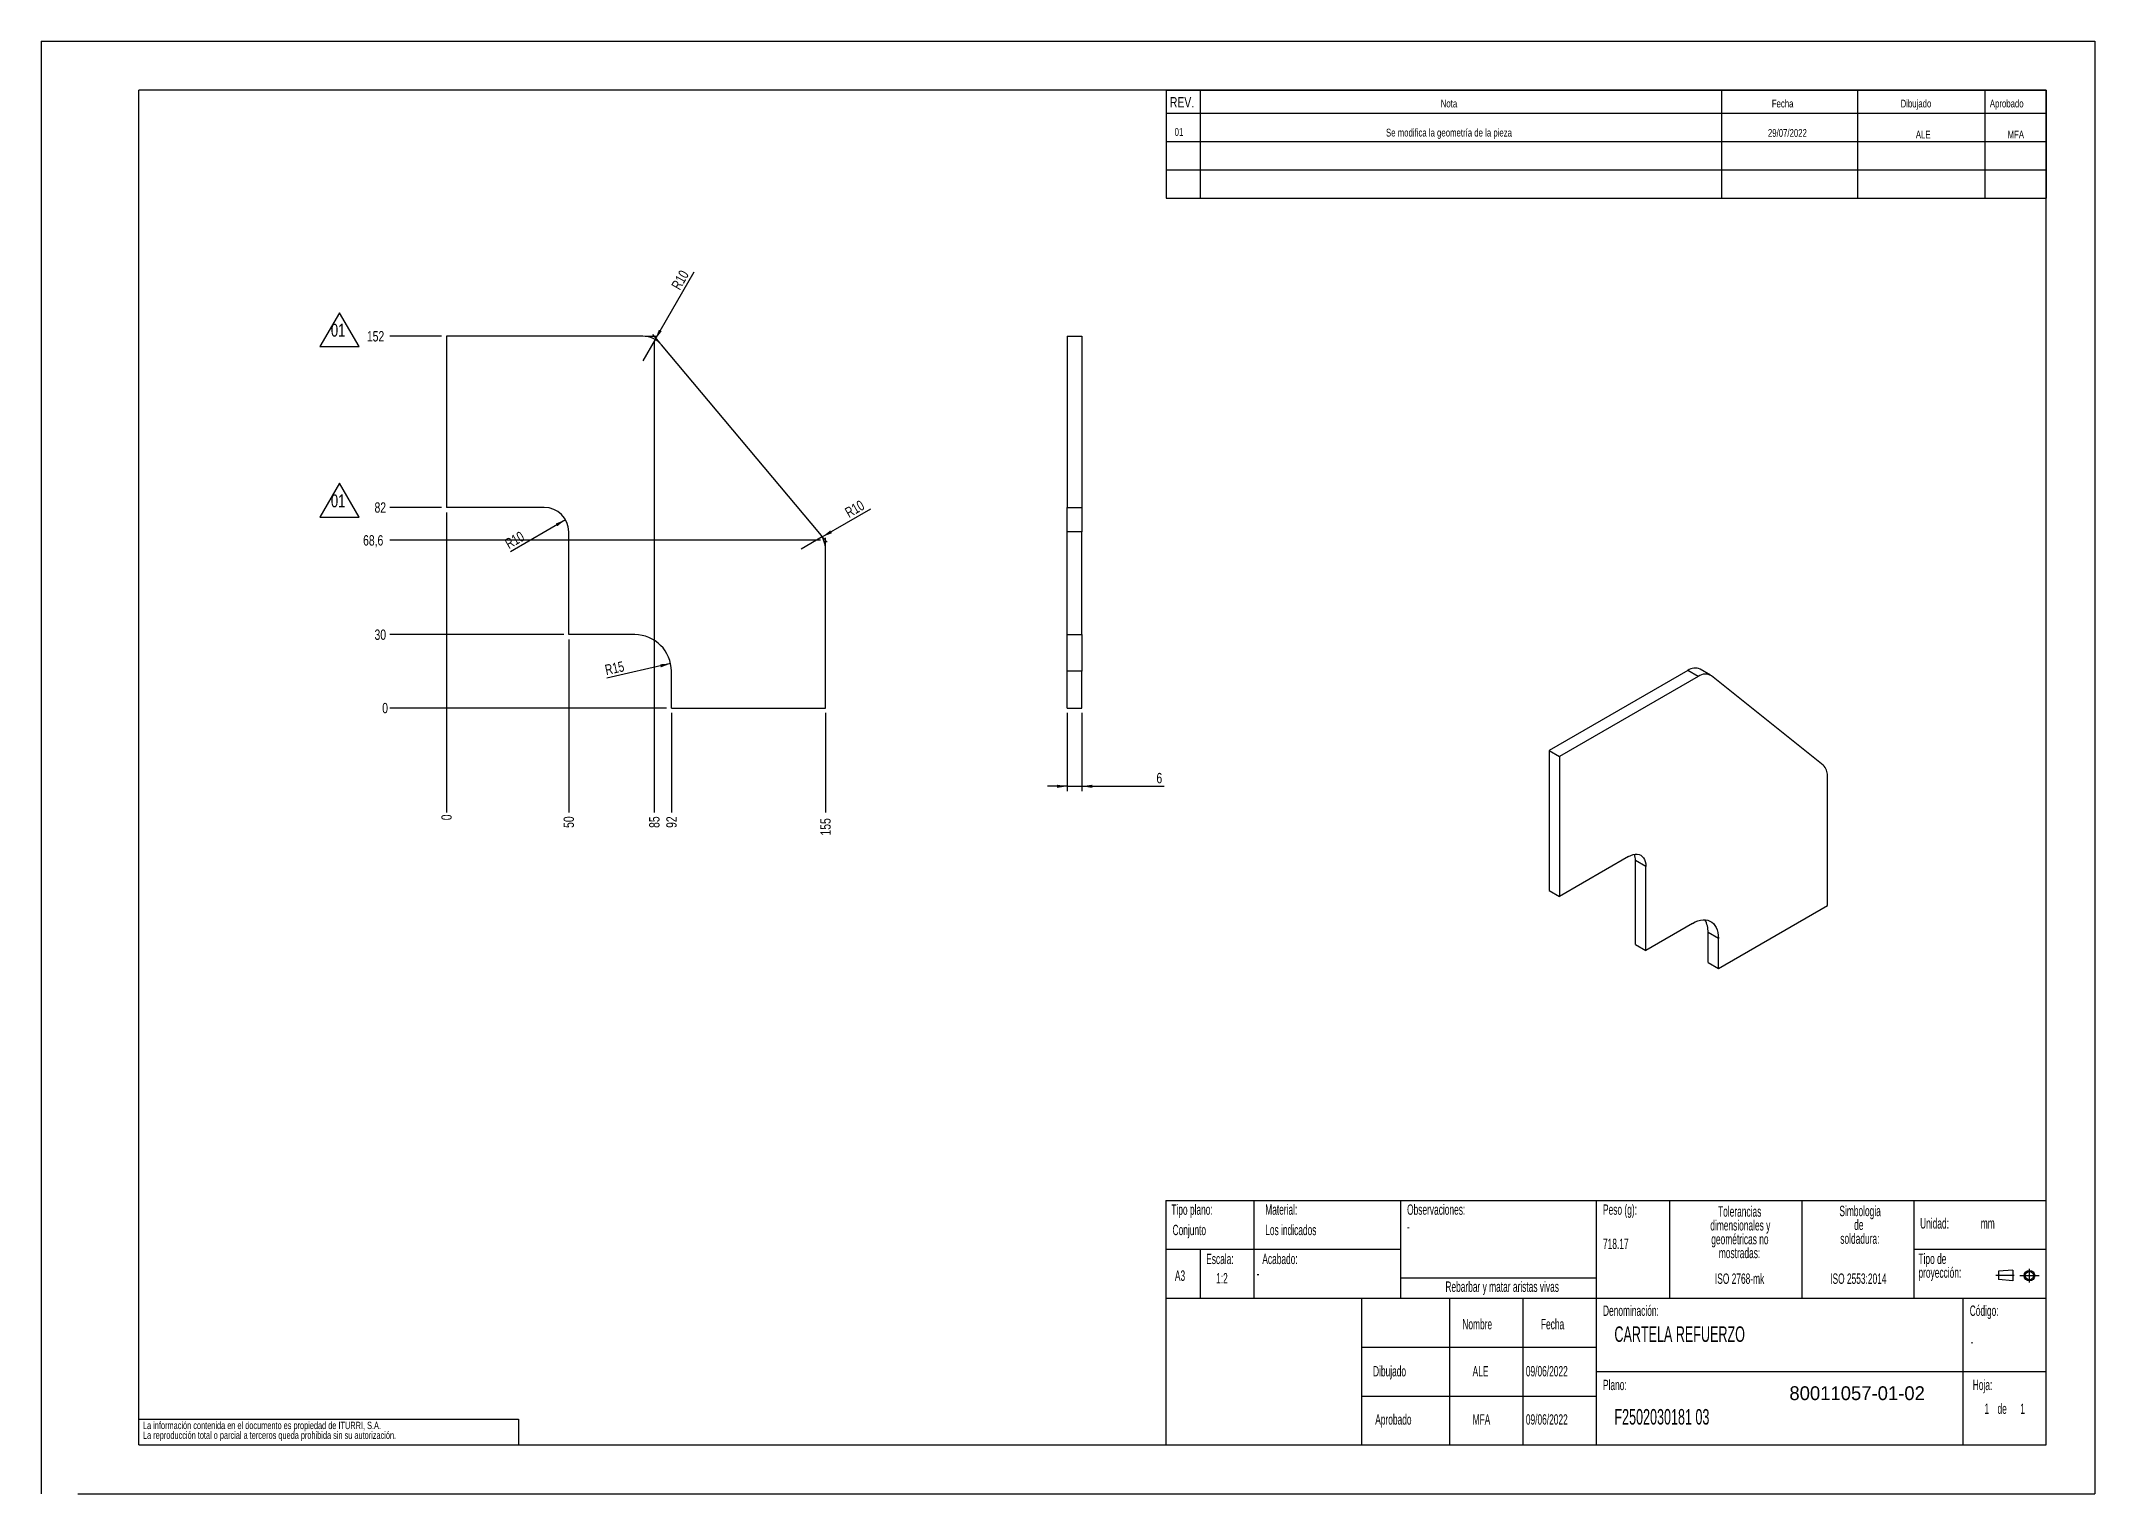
# Model space of a CAD drawing. Extents: x 0 to 420, y 0 to 297.
import ezdxf

# ---------------------------------------------------------------- set-up
doc = ezdxf.new("R2010")
doc.units = 0
doc.linetypes.add('SLD-CENTRADA-TRAZOS-LARGOS', pattern=[19.05, 15.24, -1.27, 1.27, -1.27])
doc.linetypes.add('SLD-CONTINUA', pattern=[0])
doc.layers.get('0').update_dxf_attribs({"linetype": 'CONTINUOUS'})
doc.layers.add('FORMATO', color=7, linetype='SLD-CONTINUA')
doc.layers.add('SLD-0', color=179, linetype='SLD-CONTINUA')
doc.styles.add('SLDTEXTSTYLE0', font='TXT', dxfattribs={"width": 0.75})
doc.styles.add('SLDTEXTSTYLE1', font='TXT', dxfattribs={"width": 0.605})
doc.dimstyles.new('SLDDIMSTYLE0', dxfattribs={"dimtxt": 2.116667, "dimasz": 2.116667, "dimexe": 0, "dimexo": 0.0625, "dimgap": 0.529167, "dimtad": 0, "dimtih": 1, "dimtoh": 1, "dimdec": 0, "dimlfac": 2, "dimrnd": 1e-09, "dimdsep": 46, "dimtxsty": 'SLDTEXTSTYLE0', "dimblk1": 'NONE', "dimblk2": 'NONE', "dimsah": 1, "dimcen": 0.09, "dimadec": 0, "dimazin": 0, "dimtfac": 1, "dimtdec": 0, "dimtofl": 0, "dimtmove": 0, "dimatfit": 3, "dimldrblk": 'NONE', "dimfxl": 1, "dimtolj": 1, "dimtzin": 12, "dimarcsym": 0})
doc.dimstyles.new('SLDDIMSTYLE1', dxfattribs={"dimtxt": 2.116667, "dimasz": 2.116667, "dimexe": 0, "dimexo": 0.0625, "dimgap": 0.529167, "dimtad": 0, "dimtih": 1, "dimtoh": 1, "dimdec": 1, "dimlfac": 2, "dimrnd": 1e-09, "dimzin": 12, "dimdsep": 46, "dimtxsty": 'SLDTEXTSTYLE0', "dimblk1": 'NONE', "dimblk2": 'NONE', "dimsah": 1, "dimcen": 0.09, "dimadec": 0, "dimazin": 0, "dimtfac": 1, "dimtdec": 1, "dimtofl": 0, "dimtmove": 0, "dimatfit": 3, "dimldrblk": 'NONE', "dimfxl": 1, "dimtolj": 1, "dimtzin": 12, "dimarcsym": 0})
doc.dimstyles.new('SLDDIMSTYLE2', dxfattribs={"dimtxt": 2.116667, "dimasz": 2.116667, "dimexe": 0, "dimexo": 0.0625, "dimgap": 0.529167, "dimtad": 1, "dimdec": 1, "dimlfac": 2, "dimrnd": 1e-09, "dimzin": 12, "dimdsep": 46, "dimtxsty": 'SLDTEXTSTYLE0', "dimsah": 1, "dimcen": 0, "dimadec": 0, "dimazin": 0, "dimtfac": 1, "dimtdec": 1, "dimtofl": 0, "dimtmove": 0, "dimatfit": 3, "dimfxl": 1, "dimtolj": 1, "dimtzin": 12, "dimarcsym": 0})
doc.dimstyles.new('SLDDIMSTYLE3', dxfattribs={"dimtxt": 2.116667, "dimasz": 2.116667, "dimexe": 0, "dimexo": 0.0625, "dimgap": 0.529167, "dimtad": 1, "dimdec": 1, "dimlfac": 2, "dimrnd": 1e-09, "dimzin": 12, "dimdsep": 46, "dimtxsty": 'SLDTEXTSTYLE0', "dimsah": 1, "dimcen": 0, "dimadec": 0, "dimazin": 0, "dimtfac": 1, "dimtdec": 1, "dimtofl": 0, "dimtmove": 1, "dimatfit": 3, "dimfxl": 1, "dimtolj": 1, "dimtzin": 12, "dimarcsym": 0})
doc.dimstyles.new('SLDDIMSTYLE4', dxfattribs={"dimtxt": 2.116667, "dimasz": 2.116667, "dimexe": 0, "dimexo": 0.0625, "dimgap": 0.529167, "dimtad": 1, "dimdec": 1, "dimlfac": 2, "dimrnd": 1e-09, "dimzin": 12, "dimdsep": 46, "dimtxsty": 'SLDTEXTSTYLE0', "dimsah": 1, "dimcen": 0.09, "dimadec": 0, "dimazin": 0, "dimtfac": 1, "dimtdec": 1, "dimtmove": 0, "dimatfit": 0, "dimfxl": 1, "dimtolj": 1, "dimtzin": 12, "dimarcsym": 0})

# ---------------------------------------------------------------- blocks, each defined once
blk = doc.blocks.new('BLOQUE3')
at = {"color": 7, "linetype": 'SLD-CENTRADA-TRAZOS-LARGOS'}
for p, q in [((397.92, 130.06), (394.8, 130.06)), ((398.88, 130.02), (402.16, 130.02)), ((400.52, 128.85), (400.52, 131.19))]:
    blk.add_line(p, q, dxfattribs=at)
at = {"color": 7, "linetype": 'SLD-CONTINUA'}
for p, q in [((397.68, 130.95), (395.23, 130.77)), ((395.23, 130.77), (395.23, 129.34)), ((397.68, 130.95), (397.68, 129.16)), ((397.68, 129.16), (395.23, 129.34))]:
    blk.add_line(p, q, dxfattribs=at)
for radius in [0.892, 0.713]:
    blk.add_circle((400.52, 130.02), radius, dxfattribs=at)
blk = doc.blocks.new('SW_NOTE_0_1')
at = {"layer": 'SLD-0', "color": 0, "attachment_point": 2, "style": 'SLDTEXTSTYLE1'}
for s, insert, char_height in [('dimensionales y', (7.54, -0.09), 2.1167), ('Tolerancias', (7.41, 2.73), 2.1167), ('geométricas no', (7.46, -2.92), 2.1167), ('mostradas:', (7.38, -5.74), 2.117)]:
    blk.add_mtext(s, dxfattribs=dict(at, insert=insert, char_height=char_height))
blk = doc.blocks.new('SW_NOTE_0_2')
at = {"layer": 'SLD-0', "color": 0, "attachment_point": 1, "style": 'SLDTEXTSTYLE1'}
for s, insert, char_height in [('Tipo de', (0, 2.73), 2.117), ('proyección:', (0, -0.09), 2.1167)]:
    blk.add_mtext(s, dxfattribs=dict(at, insert=insert, char_height=char_height))
blk = doc.blocks.new('SW_NOTE_0_3')
at = {"layer": 'SLD-0', "color": 0, "char_height": 2.117, "attachment_point": 2, "style": 'SLDTEXTSTYLE1'}
for s, insert in [('Simbologia', (7.11, 2.73)), ('de', (6.84, -0.09)), ('soldadura:', (7.06, -2.92))]:
    blk.add_mtext(s, dxfattribs=dict(at, insert=insert))
blk = doc.blocks.new('SW_NOTE_0_4')
at = {"layer": 'SLD-0', "color": 0, "char_height": 1.5, "attachment_point": 1, "style": 'SLDTEXTSTYLE0'}
for s, insert in [('La información contenida en el documento es propiedad de ITURRI, S.A.', (0, 1.93)), ('La reproducción total o parcial a terceros queda prohibida sin su autorización.', (0, -0.07))]:
    blk.add_mtext(s, dxfattribs=dict(at, insert=insert))
blk = doc.blocks.new('SW_NOTE_0')
at = {"layer": 'FORMATO', "color": 0, "insert": (0, 17.1), "char_height": 13.23, "attachment_point": 1, "style": 'SLDTEXTSTYLE0'}
blk.add_mtext('01', dxfattribs=at)
blk = doc.blocks.new('SIMBOLO_REV1')
at = {"layer": 'FORMATO'}
for p, q in [((201.4, 1620.3), (181.4, 1585.7)), ((221.4, 1585.7), (201.4, 1620.3)), ((181.4, 1585.7), (221.4, 1585.7))]:
    blk.add_line(p, q, dxfattribs=at)
at = {"layer": 'FORMATO', "color": 7}
blk.add_blockref('SW_NOTE_0', (192.6, 1591.9), dxfattribs=at)
blk = doc.blocks.new('_D')
at = {"layer": 'FORMATO', "transparency": 16777216}
blk.add_line((82.9, 200.66), (82.9, 139.28), dxfattribs=at)
at = {"layer": 'FORMATO', "transparency": 16777216, "insert": (81.85, 137.72), "char_height": 2.12, "attachment_point": 1, "rotation": 90, "style": 'SLDTEXTSTYLE0'}
blk.add_mtext('0', dxfattribs=at)
blk = doc.blocks.new('_NONE')
blk = doc.blocks.new('_D_1')
at = {"layer": 'FORMATO', "color": 7, "transparency": 16777216}
blk.add_line((107.9, 174.66), (107.9, 139.28), dxfattribs=at)
at = {"layer": 'FORMATO', "color": 7, "transparency": 16777216, "insert": (106.85, 136.15), "char_height": 2.117, "attachment_point": 1, "rotation": 90, "style": 'SLDTEXTSTYLE0'}
blk.add_mtext('50', dxfattribs=at)
blk = doc.blocks.new('_D_2')
at = {"layer": 'FORMATO', "transparency": 16777216}
blk.add_line((125.4, 235.66), (125.4, 139.28), dxfattribs=at)
at = {"layer": 'FORMATO', "transparency": 16777216, "insert": (124.35, 136.15), "char_height": 2.117, "attachment_point": 1, "rotation": 90, "style": 'SLDTEXTSTYLE0'}
blk.add_mtext('85', dxfattribs=at)
blk = doc.blocks.new('_D_3')
at = {"layer": 'FORMATO', "color": 7, "transparency": 16777216}
blk.add_line((128.9, 159.66), (128.9, 139.28), dxfattribs=at)
at = {"layer": 'FORMATO', "color": 7, "transparency": 16777216, "insert": (127.85, 136.15), "char_height": 2.117, "attachment_point": 1, "rotation": 90, "style": 'SLDTEXTSTYLE0'}
blk.add_mtext('92', dxfattribs=at)
blk = doc.blocks.new('_D_4')
at = {"layer": 'FORMATO', "color": 7, "transparency": 16777216}
blk.add_line((160.4, 159.66), (160.4, 139.28), dxfattribs=at)
at = {"layer": 'FORMATO', "color": 7, "transparency": 16777216, "insert": (159.35, 134.59), "char_height": 2.117, "attachment_point": 1, "rotation": 90, "style": 'SLDTEXTSTYLE0'}
blk.add_mtext('155', dxfattribs=at)
blk = doc.blocks.new('_D_5')
at = {"layer": 'FORMATO', "transparency": 16777216}
blk.add_line((127.9, 160.66), (71.32, 160.66), dxfattribs=at)
at = {"layer": 'FORMATO', "transparency": 16777216, "insert": (69.76, 161.71), "char_height": 2.12, "attachment_point": 1, "style": 'SLDTEXTSTYLE0'}
blk.add_mtext('0', dxfattribs=at)
blk = doc.blocks.new('_D_6')
at = {"layer": 'FORMATO', "color": 7, "transparency": 16777216}
blk.add_line((106.9, 175.66), (71.32, 175.66), dxfattribs=at)
at = {"layer": 'FORMATO', "color": 7, "transparency": 16777216, "insert": (68.19, 176.71), "char_height": 2.117, "attachment_point": 1, "style": 'SLDTEXTSTYLE0'}
blk.add_mtext('30', dxfattribs=at)
blk = doc.blocks.new('_D_7')
at = {"layer": 'FORMATO', "transparency": 16777216}
blk.add_line((159.4, 194.95), (71.32, 194.95), dxfattribs=at)
at = {"layer": 'FORMATO', "transparency": 16777216, "insert": (65.85, 195.99), "char_height": 2.117, "attachment_point": 1, "style": 'SLDTEXTSTYLE0'}
blk.add_mtext('68,6', dxfattribs=at)
blk = doc.blocks.new('_D_8')
at = {"layer": 'FORMATO', "color": 7, "transparency": 16777216}
blk.add_line((81.9, 201.66), (71.32, 201.66), dxfattribs=at)
at = {"layer": 'FORMATO', "color": 7, "transparency": 16777216, "insert": (68.19, 202.71), "char_height": 2.117, "attachment_point": 1, "style": 'SLDTEXTSTYLE0'}
blk.add_mtext('82', dxfattribs=at)
blk = doc.blocks.new('_D_9')
at = {"layer": 'FORMATO', "color": 7, "transparency": 16777216}
blk.add_line((81.9, 236.66), (71.32, 236.66), dxfattribs=at)
at = {"layer": 'FORMATO', "color": 7, "transparency": 16777216, "insert": (66.63, 237.71), "char_height": 2.117, "attachment_point": 1, "style": 'SLDTEXTSTYLE0'}
blk.add_mtext('152', dxfattribs=at)
blk = doc.blocks.new('_D_10')
at = {"layer": 'FORMATO', "color": 7, "transparency": 16777216}
for q in [(133.56, 249.84), (123.07, 231.66)]:
    blk.add_line((125.57, 235.99), q, dxfattribs=at)
blk.add_solid([(125.57, 235.99), (126.91, 237.66), (126.34, 237.99)], dxfattribs=at)
at = {"layer": 'FORMATO', "color": 7, "transparency": 16777216, "insert": (128.78, 247.01), "char_height": 2.117, "attachment_point": 1, "rotation": 60, "style": 'SLDTEXTSTYLE0'}
blk.add_mtext('R10', dxfattribs=at)
blk = doc.blocks.new('_D_11')
at = {"layer": 'FORMATO', "color": 7, "transparency": 16777216}
blk.add_line((128.73, 169.75), (115.72, 166.78), dxfattribs=at)
blk.add_solid([(128.73, 169.75), (126.59, 169.6), (126.74, 168.96)], dxfattribs=at)
at = {"layer": 'FORMATO', "color": 7, "transparency": 16777216, "insert": (115.14, 169.44), "char_height": 2.117, "attachment_point": 1, "rotation": 12.2584, "style": 'SLDTEXTSTYLE0'}
blk.add_mtext('R15', dxfattribs=at)
blk = doc.blocks.new('_D_12')
at = {"layer": 'FORMATO', "color": 7, "transparency": 16777216}
blk.add_line((107.23, 199.16), (95.97, 192.58), dxfattribs=at)
blk.add_solid([(107.23, 199.16), (105.24, 198.37), (105.56, 197.81)], dxfattribs=at)
at = {"layer": 'FORMATO', "color": 7, "transparency": 16777216, "insert": (94.61, 194.95), "char_height": 2.117, "attachment_point": 1, "rotation": 30, "style": 'SLDTEXTSTYLE0'}
blk.add_mtext('R10', dxfattribs=at)
blk = doc.blocks.new('_D_13')
at = {"layer": 'FORMATO', "color": 7, "transparency": 16777216}
for q in [(169.7, 201.39), (155.4, 193.13)]:
    blk.add_line((159.73, 195.63), q, dxfattribs=at)
blk.add_solid([(159.73, 195.63), (161.72, 196.4), (161.4, 196.97)], dxfattribs=at)
at = {"layer": 'FORMATO', "color": 7, "transparency": 16777216, "insert": (164.15, 201.32), "char_height": 2.117, "attachment_point": 1, "rotation": 30, "style": 'SLDTEXTSTYLE0'}
blk.add_mtext('R10', dxfattribs=at)
blk = doc.blocks.new('_D_14')
at = {"layer": 'FORMATO', "color": 7, "transparency": 16777216}
for p, q in [((209.86, 159.66), (209.86, 143.66)), ((212.86, 159.66), (212.86, 143.66)), ((209.86, 144.66), (205.79, 144.66)), ((209.86, 144.66), (212.86, 144.66)), ((212.86, 144.66), (229.64, 144.66))]:
    blk.add_line(p, q, dxfattribs=at)
for points in [[(209.86, 144.66), (207.74, 144.98), (207.74, 144.33)], [(212.86, 144.66), (214.97, 144.33), (214.97, 144.98)]]:
    blk.add_solid(points, dxfattribs=at)
at = {"layer": 'FORMATO', "color": 7, "transparency": 16777216, "insert": (228.08, 147.39), "char_height": 2.12, "attachment_point": 1, "style": 'SLDTEXTSTYLE0'}
blk.add_mtext('6', dxfattribs=at)

msp = doc.modelspace()

# ---------------------------------------------------------------- linework, layer by layer
at = {"color": 7, "linetype": 'SLD-CONTINUA'}
for p, q in [((0, 297), (420, 297)), ((0, 297), (0, -0.001)), ((420, 297), (420, 0)), ((410, 287), (20, 287)), ((20, 10), (20, 287)), ((410, 10), (410, 287)), ((123.066, 236.659), (82.897, 236.659)), ((82.897, 236.659), (82.897, 201.659)), ((209.857, 236.659), (209.857, 201.659)), ((209.857, 236.659), (212.857, 236.659)), ((212.857, 236.659), (212.857, 201.659)), ((159.227, 196.342), (126.896, 234.873)), ((102.897, 201.659), (82.897, 201.659)), ((209.857, 201.659), (212.857, 201.659)), ((209.857, 196.659), (209.857, 201.659)), ((212.857, 201.659), (212.857, 196.659)), ((107.897, 175.659), (107.897, 196.659)), ((212.857, 196.659), (209.857, 196.659)), ((209.857, 175.659), (209.857, 196.659)), ((212.857, 175.659), (212.857, 196.659)), ((160.397, 160.659), (160.397, 193.128)), ((121.397, 175.659), (107.897, 175.659)), ((209.857, 175.659), (212.857, 175.659)), ((209.857, 168.159), (209.857, 175.659)), ((212.857, 175.659), (212.857, 168.159)), ((128.897, 160.659), (128.897, 168.159)), ((212.857, 168.159), (209.857, 168.159)), ((209.857, 160.659), (209.857, 168.159)), ((212.857, 160.659), (212.857, 168.159)), ((336.765, 168.343), (308.362, 151.946)), ((338.887, 167.118), (336.765, 168.343)), ((341.386, 167.366), (339.265, 168.59)), ((338.887, 167.118), (310.483, 150.721)), ((364.457, 148.959), (341.595, 167.223)), ((128.897, 160.659), (160.397, 160.659)), ((209.857, 160.659), (212.857, 160.659)), ((308.362, 151.946), (310.483, 150.721)), ((308.362, 151.946), (308.362, 123.367)), ((310.483, 150.721), (310.483, 122.142)), ((365.284, 120.3), (365.284, 146.812)), ((324.625, 130.306), (310.483, 122.142)), ((328.161, 128.265), (326.04, 129.489)), ((326.04, 112.342), (326.04, 129.489)), ((328.161, 111.117), (328.161, 128.265)), ((308.362, 123.367), (310.483, 122.142)), ((343.01, 107.442), (365.284, 120.3)), ((337.707, 116.628), (328.161, 111.117)), ((343.01, 113.566), (340.889, 114.79)), ((340.889, 108.666), (340.889, 114.79)), ((343.01, 107.442), (343.01, 113.566)), ((326.04, 112.342), (328.161, 111.117)), ((340.889, 108.666), (343.01, 107.442)), ((230, 60), (410, 60)), ((230, 60), (230, 10)), ((20, 10), (410, 10)), ((7.531, 0), (420, 0))]:
    msp.add_line(p, q, dxfattribs=at)
at = {"color": 7, "linetype": 'SLD-CONTINUA', "flags": 128}
for points in [[(324.625, 130.306), (325.087, 130.538), (325.54, 130.696), (325.978, 130.777), (326.393, 130.78), (326.778, 130.705), (327.125, 130.554), (327.43, 130.328), (327.687, 130.033), (327.892, 129.672), (328.04, 129.252), (328.131, 128.78), (328.161, 128.265)], [(337.707, 116.628), (338.261, 116.915), (338.809, 117.131), (339.346, 117.274), (339.864, 117.344), (340.359, 117.338), (340.824, 117.258), (341.255, 117.104), (341.648, 116.877), (341.997, 116.58), (342.3, 116.217), (342.552, 115.792), (342.751, 115.308), (342.894, 114.772), (342.981, 114.189), (343.01, 113.566)]]:
    msp.add_lwpolyline(points, dxfattribs=at)
at = {"color": 7, "linetype": 'SLD-CONTINUA'}
for centre, radius, start, end in [((123.066, 231.659), 5, 40, 90), ((102.897, 196.659), 5, 0, 90), ((155.397, 193.128), 5, 0, 40), ((121.397, 168.159), 7.5, 0, 90), ((338.225, 166.35), 2.47, 65.0875, 126.22296), ((340.317, 165.212), 2.383, 57.55994, 126.88545), ((362.618, 147.017), 2.674, 355.59419, 46.54889), ((322.526, 129.556), 3.515, 358.91851, 19.99265), ((336.266, 114.982), 4.627, 357.6285, 30.73693)]:
    msp.add_arc(centre, radius, start, end, dxfattribs=at)
at = {"layer": 'FORMATO'}
for p, q in [((230.091, 287), (410, 287)), ((230.091, 287), (230.091, 264.866)), ((237.034, 287), (237.034, 264.866)), ((343.657, 287), (343.657, 264.866)), ((371.462, 287), (371.462, 264.866)), ((397.513, 287), (397.513, 264.866)), ((410, 287), (410, 264.866)), ((230.091, 282.266), (410, 282.266)), ((230.091, 276.466), (410, 276.466)), ((230.091, 270.666), (410, 270.666)), ((230.091, 264.866), (410, 264.866))]:
    msp.add_line(p, q, dxfattribs=at)
at = {"layer": 'FORMATO', "color": 7}
for p, q in [((123.566, 236.659), (125.897, 236.659)), ((126.574, 235.256), (125.076, 237.042)), ((159.549, 195.959), (160.719, 194.565)), ((160.397, 193.628), (160.397, 195.448))]:
    msp.add_line(p, q, dxfattribs=at)
at = {"layer": 'SLD-0'}
for p, q in [((248, 60), (248, 40)), ((278, 60), (278, 40)), ((318, 60), (318, 40)), ((333, 60), (333, 40)), ((360.082, 60), (360.082, 40)), ((383, 60), (383, 40)), ((230, 50), (248, 50)), ((237, 50), (237, 40)), ((248, 50), (278, 50)), ((383, 50), (410, 50)), ((278, 44.158), (318, 44.158)), ((230, 40), (410, 40)), ((270, 40), (270, 10)), ((288, 40), (288, 10)), ((303, 40), (303, 10)), ((318, 40), (318, 10)), ((393, 40), (393, 10)), ((270, 30), (318, 30)), ((318, 25), (393, 25)), ((393, 25), (410, 25)), ((270, 20), (318, 20)), ((20.002, 15.245), (97.629, 15.245)), ((97.629, 15.245), (97.629, 10))]:
    msp.add_line(p, q, dxfattribs=at)

# ---------------------------------------------------------------- block references
at = {"color": 7, "linetype": 'Continuous', "xscale": 1.2, "yscale": 1.2, "zscale": 1.2}
msp.add_blockref('BLOQUE3', (-74.011, -111.408), dxfattribs=at)
at = {"layer": 'FORMATO', "xscale": 0.2, "yscale": 0.2, "zscale": 0.2}
for p in [(20.752, -82.58), (20.752, -117.463)]:
    msp.add_blockref('SIMBOLO_REV1', p, dxfattribs=at)
at = {"layer": 'SLD-0'}
for name, p in [('SW_NOTE_0_1', (339.945, 56.056)), ('SW_NOTE_0_3', (364.873, 56.166)), ('SW_NOTE_0_2', (383.914, 46.391)), ('SW_NOTE_0_4', (20.838, 12.819))]:
    msp.add_blockref(name, p, dxfattribs=at)

# ---------------------------------------------------------------- texts
at = {"insert": (357.524, 22), "char_height": 2.82222, "attachment_point": 1}
msp.add_mtext_dynamic_manual_height_columns('80011057-01-02', width=35.47574, gutter_width=14.111, heights=[0], dxfattribs=at)
at = {"layer": 'FORMATO', "style": 'SLDTEXTSTYLE0'}
for s, insert, char_height, attachment_point in [('REV.', (230.836, 285.552), 2.1167, 1), ('Nota', (286.224, 285.026), 1.5875, 1), ('Fecha', (353.926, 285.026), 1.5875, 1), ('Dibujado', (380.261, 285.026), 1.5875, 1), ('Aprobado', (398.51, 285.026), 1.5875, 1), ('01', (232.685, 279.212), 1.5875, 2), ('Se modifica la geometría de la pieza', (287.907, 279.081), 1.5875, 2), ('29/07/2022', (357.114, 279.016), 1.5875, 2), ('ALE', (384.884, 278.69), 1.5875, 2), ('MFA', (403.824, 278.69), 1.5875, 2)]:
    msp.add_mtext(s, dxfattribs=dict(at, insert=insert, char_height=char_height, attachment_point=attachment_point))
at = {"layer": 'SLD-0', "style": 'SLDTEXTSTYLE1'}
for s, insert, char_height, attachment_point in [('Tipo plano:', (231.129, 59.181), 2.11667, 1), ('Material:', (250.33, 59.181), 2.1167, 1), ('Observaciones:', (279.339, 59.181), 2.11667, 1), ('Peso (g):', (319.403, 59.181), 2.1167, 1), ('Conjunto', (231.377, 55.019), 2.1167, 1), ('Los indicados', (250.33, 55.019), 2.11667, 1), ('Unidad:', (384.246, 56.371), 2.1167, 1), ('mm', (396.662, 56.371), 2.1167, 1), ('-', (279.339, 55.705), 2.117, 1), ('718.17', (319.403, 52.181), 2.1167, 1), ('Escala:', (238.263, 49.101), 2.1167, 1), ('Acabado:', (249.738, 49.101), 2.1167, 1), ('A3', (231.859, 45.674), 2.1167, 1), ('1:2', (240.29, 45.135), 2.1167, 1), ('-', (248.595, 46.127), 2.117, 1), ('Rebarbar y matar aristas vivas', (298.785, 43.424), 2.11667, 2), ('ISO 2768-mk', (347.337, 45.06), 2.11667, 2), ('ISO 2553:2014', (371.625, 45.06), 2.11667, 2), ('Denominación:', (319.403, 38.514), 2.11667, 1), ('Código:', (394.398, 38.514), 2.1167, 1), ('Nombre', (290.638, 35.755), 2.1167, 1), ('Fecha', (306.708, 35.755), 2.1167, 1), ('CARTELA REFUERZO', (321.739, 34.25), 3.175, 1), ('-', (394.586, 32.193), 2.117, 1), ('Dibujado', (272.373, 26.14), 2.1167, 1), ('ALE', (292.735, 26.14), 2.1167, 1), ('09/06/2022', (303.629, 26.14), 2.1167, 1), ('Plano:', (319.403, 23.338), 2.1167, 1), ('Hoja:', (395.014, 23.338), 2.1167, 1), ('F2502030181 03', (321.739, 17.347), 3.175, 1), ('1', (397.413, 18.475), 2.117, 1), ('1', (397.413, 18.475), 2.117, 1), ('de', (400.078, 18.475), 2.1167, 1), ('de', (400.078, 18.475), 2.1167, 1), ('1', (404.731, 18.475), 2.117, 1), ('1', (404.731, 18.475), 2.117, 1), ('Aprobado', (272.825, 16.282), 2.1167, 1), ('MFA', (292.735, 16.282), 2.1167, 1), ('09/06/2022', (303.629, 16.282), 2.1167, 1)]:
    msp.add_mtext(s, dxfattribs=dict(at, insert=insert, char_height=char_height, attachment_point=attachment_point))

# ---------------------------------------------------------------- dimensions: what is measured, and where the dimension line sits
at = {"layer": 'FORMATO', "color": 7}
for center, mpoint, dimstyle, picture, middle in [((123.066, 231.659), (125.566, 235.989), 'SLDDIMSTYLE2', '_D_10', (132.388, 247.807)), ((155.397, 193.128), (159.727, 195.628), 'SLDDIMSTYLE2', '_D_13', (167.689, 200.225)), ((102.897, 196.659), (107.227, 199.159), 'SLDDIMSTYLE3', '_D_12', (97.836, 193.737)), ((121.397, 168.159), (128.726, 169.752), 'SLDDIMSTYLE3', '_D_11', (117.733, 167.363))]:
    dim = msp.add_radius_dim(center=center, mpoint=mpoint, dimstyle=dimstyle, dxfattribs=at)
    dim.commit()
    dim.dimension.update_dxf_attribs({"geometry": picture, "text_midpoint": middle, "dimtype": 164})
for feature_location, offset, dtype, origin, picture, middle in [((82.897, 236.659), (-11.575, 0), 0, (128.897, 160.659), '_D_9', (68.977, 236.659)), ((82.897, 201.659), (-11.575, 0), 0, (128.897, 160.659), '_D_8', (69.759, 201.659)), ((107.897, 175.659), (0, -36.378), 1, (82.897, 201.659), '_D_1', (107.897, 137.717)), ((128.897, 160.659), (0, -21.378), 1, (82.897, 201.659), '_D_3', (128.897, 137.717)), ((160.397, 160.659), (0, -21.378), 1, (82.897, 201.659), '_D_4', (160.397, 136.935)), ((107.897, 175.659), (-36.575, 0), 0, (128.897, 160.659), '_D_6', (69.759, 175.659))]:
    dim = msp.add_ordinate_dim(feature_location=feature_location, offset=offset, dtype=dtype, origin=origin, dimstyle='SLDDIMSTYLE1', dxfattribs=at)
    dim.commit()
    dim.dimension.update_dxf_attribs({"geometry": picture, "text_midpoint": middle})
at = {"layer": 'FORMATO'}
for feature_location, offset, dtype, origin, dimstyle, picture, middle in [((125.397, 236.659), (0, -97.378), 1, (82.897, 201.659), 'SLDDIMSTYLE1', '_D_2', (125.397, 137.717)), ((82.897186408, 201.65928472), (0, -62.378116961), 1, (82.897186408, 201.65928472), 'SLDDIMSTYLE0', '_D', (82.897186408, 138.499176997)), ((160.397, 194.948), (-89.075, 0), 0, (128.897, 160.659), 'SLDDIMSTYLE1', '_D_7', (68.587, 194.948)), ((128.897186408, 160.65928472), (-57.574628142, 0), 0, (128.897186408, 160.65928472), 'SLDDIMSTYLE0', '_D_5', (70.540567503, 160.65928472))]:
    dim = msp.add_ordinate_dim(feature_location=feature_location, offset=offset, dtype=dtype, origin=origin, dimstyle=dimstyle, dxfattribs=at)
    dim.commit()
    dim.dimension.update_dxf_attribs({"geometry": picture, "text_midpoint": middle})
at = {"layer": 'FORMATO', "color": 7}
dim = msp.add_linear_dim(base=(212.857, 144.659), p1=(209.857, 160.659), p2=(212.857, 160.659), dimstyle='SLDDIMSTYLE4', dxfattribs=at)
dim.commit()
dim.dimension.update_dxf_attribs({"geometry": '_D_14', "text_midpoint": (228.857, 144.659), "dimtype": 160})

doc.saveas('drawing.dxf')
